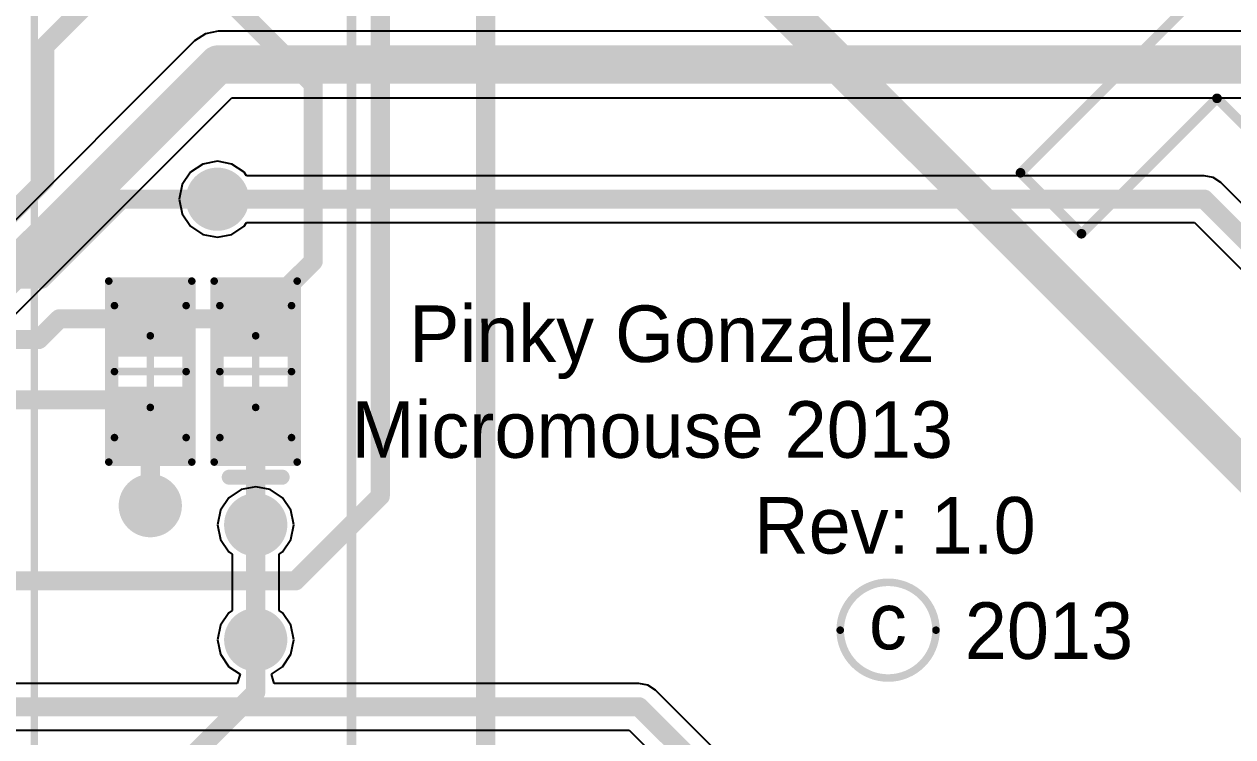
# Model space of a CAD drawing. Extents: x 6.31 to 9.67, y 3.49 to 7.65.
# Drawn here: x 8.329 to 8.96, y 6.606 to 6.978 of the extents above; entities that cross this region are included whole.
import ezdxf

# ---------------------------------------------------------------- set-up
doc = ezdxf.new("R2010")
doc.units = 0
for name, color, linetype in [('BOTTOMLAYER', 5, 'CONTINUOUS'), ('BOTTOMSOLDER', 6, 'CONTINUOUS'), ('MECHANICAL10', 56, 'CONTINUOUS'), ('MECHANICAL13', 56, 'CONTINUOUS'), ('MECHANICAL15', 56, 'CONTINUOUS'), ('MECHANICAL2', 216, 'CONTINUOUS'), ('MULTILAYER', 9, 'CONTINUOUS'), ('TOPLAYER', 1, 'CONTINUOUS'), ('TOPOVERLAY', 2, 'CONTINUOUS'), ('TOPPASTE', 8, 'CONTINUOUS'), ('TOPSOLDER', 216, 'CONTINUOUS')]:
    doc.layers.add(name, color=color, linetype=linetype)

msp = doc.modelspace()

# ---------------------------------------------------------------- linework, layer by layer
at = {"layer": 'BOTTOMLAYER'}
for p, q in [((8.417828, 6.9696946), (8.2775494, 6.829416)), ((8.4234512, 6.9734519), (8.417828, 6.9696946)), ((8.4300843, 6.9747713), (8.4234512, 6.9734519)), ((8.9660928, 6.9747713), (8.4300843, 6.9747713)), ((8.2969853, 6.7998267), (8.4372639, 6.9401053)), ((8.4372639, 6.9401053), (8.9660929, 6.9401053)), ((8.429729, 6.906965), (8.4221205, 6.9054516)), ((8.4373375, 6.9054516), (8.429729, 6.906965)), ((8.4156703, 6.9011417), (8.4113604, 6.8946915)), ((8.4221205, 6.9054516), (8.4156703, 6.9011417)), ((8.4437877, 6.9011417), (8.4373375, 6.9054516)), ((8.4450062, 6.8993181), (8.4437877, 6.9011417)), ((8.4113604, 6.8946915), (8.409847, 6.887083)), ((8.944729, 6.8993181), (8.4450062, 6.8993181)), ((8.9494112, 6.8983868), (8.944729, 6.8993181)), ((8.9533805, 6.8957345), (8.9494112, 6.8983868)), ((9.2147969, 6.6343181), (8.9533805, 6.8957345)), ((8.409847, 6.887083), (8.4113604, 6.8794745)), ((8.4113604, 6.8794745), (8.4156703, 6.8730243)), ((8.4437877, 6.8730243), (8.4450062, 6.8748479)), ((8.4450062, 6.8748479), (8.9396611, 6.8748479)), ((8.9396611, 6.8748479), (9.2010775, 6.6134315)), ((8.4156703, 6.8730243), (8.4221205, 6.8687144)), ((8.4221205, 6.8687144), (8.429729, 6.867201)), ((8.429729, 6.867201), (8.4373375, 6.8687144)), ((8.4373375, 6.8687144), (8.4437877, 6.8730243)), ((8.449729, 6.736965), (8.4421205, 6.7354516)), ((8.4573375, 6.7354516), (8.449729, 6.736965)), ((8.4356703, 6.7311417), (8.4313604, 6.7246915)), ((8.4421205, 6.7354516), (8.4356703, 6.7311417)), ((8.4637877, 6.7311417), (8.4573375, 6.7354516)), ((8.4680976, 6.7246915), (8.4637877, 6.7311417)), ((8.4313604, 6.7246915), (8.429847, 6.717083)), ((8.469611, 6.717083), (8.4680976, 6.7246915)), ((8.429847, 6.717083), (8.4313604, 6.7094745)), ((8.4680976, 6.7094745), (8.469611, 6.717083)), ((8.4313604, 6.7094745), (8.4356703, 6.7030243)), ((8.4637877, 6.7030243), (8.4680976, 6.7094745)), ((8.4356703, 6.7030243), (8.4374939, 6.7018058)), ((8.4374939, 6.7018058), (8.4374939, 6.6723602)), ((8.4619641, 6.7018058), (8.4637877, 6.7030243)), ((8.4619641, 6.6723602), (8.4619641, 6.7018058)), ((8.4356703, 6.6711417), (8.4313604, 6.6646915)), ((8.4374939, 6.6723602), (8.4356703, 6.6711417)), ((8.4637877, 6.6711417), (8.4619641, 6.6723602)), ((8.4680976, 6.6646915), (8.4637877, 6.6711417)), ((8.4313604, 6.6646915), (8.429847, 6.657083)), ((8.469611, 6.657083), (8.4680976, 6.6646915)), ((8.429847, 6.657083), (8.4313604, 6.6494745)), ((8.4680976, 6.6494745), (8.469611, 6.657083)), ((8.4313604, 6.6494745), (8.4356703, 6.6430243)), ((8.4637877, 6.6430243), (8.4680976, 6.6494745)), ((8.4356703, 6.6430243), (8.4415392, 6.6391028)), ((8.4579188, 6.6391028), (8.4637877, 6.6430243)), ((8.4415392, 6.6391028), (8.4400877, 6.6343181)), ((8.4593703, 6.6343181), (8.4579188, 6.6391028)), ((8.4400877, 6.6343181), (8.3247969, 6.6343181)), ((8.649729, 6.6343181), (8.4593703, 6.6343181)), ((8.6544112, 6.6333868), (8.649729, 6.6343181)), ((8.6583805, 6.6307345), (8.6544112, 6.6333868)), ((8.7875779, 6.5015371), (8.6583805, 6.6307345)), ((8.319729, 6.6098479), (8.6446611, 6.6098479)), ((8.6446611, 6.6098479), (8.7702749, 6.4842341))]:
    msp.add_line(p, q, dxfattribs=at)
for points, const_width in [([(8.284729, 6.812083), (8.4300843, 6.9574383)], 0.02), ([(8.4300843, 6.9574383), (9.0043736, 6.9574383)], 0.02), ([(8.429729, 6.887083), (8.944729, 6.887083)], 0.01), ([(8.944729, 6.887083), (9.209729, 6.622083)], 0.01), ([(8.449729, 6.657083), (8.449729, 6.717083)], 0.01), ([(8.319729, 6.622083), (8.649729, 6.622083)], 0.01), ([(8.649729, 6.622083), (8.789729, 6.482083)], 0.01)]:
    msp.add_lwpolyline(points, dxfattribs=dict(at, const_width=const_width))
for points, const_width in [([(8.4250843, 6.9574383, 1), (8.4350843, 6.9574383, 1)], 0.01), ([(8.4250843, 6.9574383, 1), (8.4350843, 6.9574383, 1)], 0.01), ([(8.423479, 6.887083, 1), (8.435979, 6.887083, 1)], 0.0125), ([(8.427229, 6.887083, 1), (8.432229, 6.887083, 1)], 0.005), ([(8.942229, 6.887083, 1), (8.947229, 6.887083, 1)], 0.005), ([(8.942229, 6.887083, 1), (8.947229, 6.887083, 1)], 0.005), ([(8.388479, 6.727083, 1), (8.400979, 6.727083, 1)], 0.0125), ([(8.443479, 6.717083, 1), (8.455979, 6.717083, 1)], 0.0125), ([(8.447229, 6.717083, 1), (8.452229, 6.717083, 1)], 0.005), ([(8.443479, 6.657083, 1), (8.455979, 6.657083, 1)], 0.0125), ([(8.447229, 6.657083, 1), (8.452229, 6.657083, 1)], 0.005), ([(8.647229, 6.622083, 1), (8.652229, 6.622083, 1)], 0.005), ([(8.647229, 6.622083, 1), (8.652229, 6.622083, 1)], 0.005)]:
    msp.add_lwpolyline(points, format="xyb", close=True, dxfattribs=dict(at, const_width=const_width))
at = {"layer": 'BOTTOMSOLDER', "const_width": 0.0165}
for points in [[(8.421479, 6.887083, 1), (8.437979, 6.887083, 1)], [(8.386479, 6.727083, 1), (8.402979, 6.727083, 1)], [(8.441479, 6.717083, 1), (8.457979, 6.717083, 1)], [(8.441479, 6.657083, 1), (8.457979, 6.657083, 1)]]:
    msp.add_lwpolyline(points, format="xyb", close=True, dxfattribs=at)
at = {"layer": 'MECHANICAL10', "const_width": 0.005}
msp.add_lwpolyline([(8.4997285, 3.4970829), (8.4997285, 7.6470829)], dxfattribs=at)
at = {"layer": 'MECHANICAL13', "const_width": 0.003937}
for points in [[(8.3760281, 6.7626342), (8.3760281, 6.8315319)], [(8.3760281, 6.8315319), (8.4134297, 6.8315319)], [(8.4134297, 6.7626342), (8.4134297, 6.8315319)], [(8.4310281, 6.7626342), (8.4310281, 6.8315319)], [(8.4310281, 6.8315319), (8.4684297, 6.8315319)], [(8.4684297, 6.7626342), (8.4684297, 6.8315319)], [(8.3760281, 6.7626342), (8.4134297, 6.7626342)], [(8.4310281, 6.7626342), (8.4684297, 6.7626342)]]:
    msp.add_lwpolyline(points, dxfattribs=at)
at = {"layer": 'MECHANICAL13', "const_width": 0.0019685}
for points in [[(8.3750439, 6.8315319, 1), (8.3770123, 6.8315319, 1)], [(8.3750439, 6.8315319, 1), (8.3770123, 6.8315319, 1)], [(8.4124455, 6.8315319, 1), (8.4144139, 6.8315319, 1)], [(8.4124455, 6.8315319, 1), (8.4144139, 6.8315319, 1)], [(8.4300439, 6.8315319, 1), (8.4320123, 6.8315319, 1)], [(8.4300439, 6.8315319, 1), (8.4320123, 6.8315319, 1)], [(8.4674455, 6.8315319, 1), (8.4694139, 6.8315319, 1)], [(8.4674455, 6.8315319, 1), (8.4694139, 6.8315319, 1)], [(8.3750439, 6.7626342, 1), (8.3770123, 6.7626342, 1)], [(8.3750439, 6.7626342, 1), (8.3770123, 6.7626342, 1)], [(8.4124455, 6.7626342, 1), (8.4144139, 6.7626342, 1)], [(8.4124455, 6.7626342, 1), (8.4144139, 6.7626342, 1)], [(8.4300439, 6.7626342, 1), (8.4320123, 6.7626342, 1)], [(8.4300439, 6.7626342, 1), (8.4320123, 6.7626342, 1)], [(8.4674455, 6.7626342, 1), (8.4694139, 6.7626342, 1)], [(8.4674455, 6.7626342, 1), (8.4694139, 6.7626342, 1)]]:
    msp.add_lwpolyline(points, format="xyb", close=True, dxfattribs=at)
at = {"layer": 'MECHANICAL15', "const_width": 0.003937}
for points in [[(8.3342172, 6.3275949), (8.3342172, 7.0165712)], [(8.3730754, 6.749839), (8.3730754, 6.8443271)], [(8.3730754, 6.8443271), (8.4163825, 6.8443271)], [(8.4163825, 6.749839), (8.4163825, 6.8443271)], [(8.4280754, 6.749839), (8.4280754, 6.8443271)], [(8.4280754, 6.8443271), (8.4713825, 6.8443271)], [(8.4713825, 6.749839), (8.4713825, 6.8443271)], [(8.3947289, 6.7783823), (8.3947289, 6.8157838)], [(8.4497289, 6.7783823), (8.4497289, 6.8157838)], [(8.3760281, 6.7970831), (8.4134297, 6.7970831)], [(8.4310281, 6.7970831), (8.4684297, 6.7970831)], [(8.3730754, 6.749839), (8.4163825, 6.749839)], [(8.4280754, 6.749839), (8.4713825, 6.749839)]]:
    msp.add_lwpolyline(points, dxfattribs=at)
at = {"layer": 'MECHANICAL15', "const_width": 0.0019685}
for points in [[(8.3720912, 6.8443271, 1), (8.3740596, 6.8443271, 1)], [(8.3720912, 6.8443271, 1), (8.3740596, 6.8443271, 1)], [(8.4153983, 6.8443271, 1), (8.4173667, 6.8443271, 1)], [(8.4153983, 6.8443271, 1), (8.4173667, 6.8443271, 1)], [(8.4270912, 6.8443271, 1), (8.4290596, 6.8443271, 1)], [(8.4270912, 6.8443271, 1), (8.4290596, 6.8443271, 1)], [(8.4703983, 6.8443271, 1), (8.4723667, 6.8443271, 1)], [(8.4703983, 6.8443271, 1), (8.4723667, 6.8443271, 1)], [(8.3937447, 6.8157838, 1), (8.3957131, 6.8157838, 1)], [(8.4487447, 6.8157838, 1), (8.4507131, 6.8157838, 1)], [(8.3750439, 6.7970831, 1), (8.3770123, 6.7970831, 1)], [(8.4124455, 6.7970831, 1), (8.4144139, 6.7970831, 1)], [(8.4300439, 6.7970831, 1), (8.4320123, 6.7970831, 1)], [(8.4674455, 6.7970831, 1), (8.4694139, 6.7970831, 1)], [(8.3937447, 6.7783823, 1), (8.3957131, 6.7783823, 1)], [(8.4487447, 6.7783823, 1), (8.4507131, 6.7783823, 1)], [(8.3720912, 6.749839, 1), (8.3740596, 6.749839, 1)], [(8.3720912, 6.749839, 1), (8.3740596, 6.749839, 1)], [(8.4153983, 6.749839, 1), (8.4173667, 6.749839, 1)], [(8.4153983, 6.749839, 1), (8.4173667, 6.749839, 1)], [(8.4270912, 6.749839, 1), (8.4290596, 6.749839, 1)], [(8.4270912, 6.749839, 1), (8.4290596, 6.749839, 1)], [(8.4703983, 6.749839, 1), (8.4723667, 6.749839, 1)], [(8.4703983, 6.749839, 1), (8.4723667, 6.749839, 1)]]:
    msp.add_lwpolyline(points, format="xyb", close=True, dxfattribs=at)
at = {"layer": 'MECHANICAL2', "const_width": 0.005}
msp.add_lwpolyline([(8.9440042, 7.6039795, -0.2031041842308624), (9.6642703, 6.4901863)], format="xyb", dxfattribs=at)
at = {"layer": 'MULTILAYER', "const_width": 0.0125}
for points in [[(8.423479, 6.887083, 1), (8.435979, 6.887083, 1)], [(8.388479, 6.727083, 1), (8.400979, 6.727083, 1)], [(8.443479, 6.717083, 1), (8.455979, 6.717083, 1)], [(8.443479, 6.657083, 1), (8.455979, 6.657083, 1)]]:
    msp.add_lwpolyline(points, format="xyb", close=True, dxfattribs=at)
at = {"layer": 'TOPLAYER'}
for points, const_width in [([(8.589729, 7.122083), (9.189729, 6.522083)], 0.02), ([(8.569729, 6.437083), (8.569729, 7.077083)], 0.01), ([(8.514729, 6.732083), (8.514729, 7.037083)], 0.01), ([(8.339729, 6.967083), (8.404729, 7.032083)], 0.01), ([(8.424729, 7.002083), (8.479729, 6.947083)], 0.01), ([(8.339729, 6.897083), (8.339729, 6.967083)], 0.01), ([(8.479729, 6.8546422), (8.479729, 6.947083)], 0.01), ([(8.3194535, 6.8768075), (8.339729, 6.897083)], 0.01), ([(8.3379575, 6.8453115), (8.379729, 6.887083)], 0.01), ([(8.379729, 6.887083), (8.429729, 6.887083)], 0.01), ([(8.4497289, 6.8246421), (8.479729, 6.8546422)], 0.01), ([(8.2899259, 6.8453115), (8.3379575, 6.8453115)], 0.01), ([(8.3364614, 6.8138154), (8.3472881, 6.8246421)], 0.01), ([(8.3472881, 6.8246421), (8.3947289, 6.8246421)], 0.01), ([(8.3947289, 6.8246421), (8.4497289, 6.8246421)], 0.01), ([(8.2899259, 6.8138154), (8.3364614, 6.8138154)], 0.01), ([(8.2899259, 6.7823194), (8.3819335, 6.7823194)], 0.01), ([(8.3819335, 6.7823194), (8.3947289, 6.769524)], 0.01), ([(8.3947289, 6.7270831), (8.3947289, 6.769524)], 0.01), ([(8.4497289, 6.769524), (8.449729, 6.7695239)], 0.01), ([(8.449729, 6.717083), (8.449729, 6.7695239)], 0.01), ([(8.4704771, 6.6878311), (8.514729, 6.732083)], 0.01), ([(8.3947289, 6.7270831), (8.394729, 6.727083)], 0.01), ([(8.2899259, 6.6878311), (8.4704771, 6.6878311)], 0.01), ([(8.449729, 6.6296422), (8.449729, 6.657083)], 0.01), ([(8.3797289, 6.5596421), (8.449729, 6.6296422)], 0.01)]:
    msp.add_lwpolyline(points, dxfattribs=dict(at, const_width=const_width))
for points, const_width in [([(8.337229, 6.967083, 1), (8.342229, 6.967083, 1)], 0.005), ([(8.337229, 6.967083, 1), (8.342229, 6.967083, 1)], 0.005), ([(8.477229, 6.947083, 1), (8.482229, 6.947083, 1)], 0.005), ([(8.477229, 6.947083, 1), (8.482229, 6.947083, 1)], 0.005), ([(8.337229, 6.897083, 1), (8.342229, 6.897083, 1)], 0.005), ([(8.337229, 6.897083, 1), (8.342229, 6.897083, 1)], 0.005), ([(8.423479, 6.887083, 1), (8.435979, 6.887083, 1)], 0.0125), ([(8.377229, 6.887083, 1), (8.382229, 6.887083, 1)], 0.005), ([(8.377229, 6.887083, 1), (8.382229, 6.887083, 1)], 0.005), ([(8.427229, 6.887083, 1), (8.432229, 6.887083, 1)], 0.005), ([(8.477229, 6.8546422, 1), (8.482229, 6.8546422, 1)], 0.005), ([(8.477229, 6.8546422, 1), (8.482229, 6.8546422, 1)], 0.005), ([(8.3354575, 6.8453115, 1), (8.3404575, 6.8453115, 1)], 0.005), ([(8.3354575, 6.8453115, 1), (8.3404575, 6.8453115, 1)], 0.005), ([(8.3447881, 6.8246421, 1), (8.3497881, 6.8246421, 1)], 0.005), ([(8.3447881, 6.8246421, 1), (8.3497881, 6.8246421, 1)], 0.005), ([(8.3922289, 6.8246421, 1), (8.3972289, 6.8246421, 1)], 0.005), ([(8.3922289, 6.8246421, 1), (8.3972289, 6.8246421, 1)], 0.005), ([(8.4472289, 6.8246421, 1), (8.4522289, 6.8246421, 1)], 0.005), ([(8.4472289, 6.8246421, 1), (8.4522289, 6.8246421, 1)], 0.005), ([(8.3339614, 6.8138154, 1), (8.3389614, 6.8138154, 1)], 0.005), ([(8.3339614, 6.8138154, 1), (8.3389614, 6.8138154, 1)], 0.005), ([(8.3794335, 6.7823194, 1), (8.3844335, 6.7823194, 1)], 0.005), ([(8.3794335, 6.7823194, 1), (8.3844335, 6.7823194, 1)], 0.005), ([(8.3922289, 6.769524, 1), (8.3972289, 6.769524, 1)], 0.005), ([(8.3922289, 6.769524, 1), (8.3972289, 6.769524, 1)], 0.005), ([(8.4472289, 6.769524, 1), (8.4522289, 6.769524, 1)], 0.005), ([(8.447229, 6.7695239, 1), (8.452229, 6.7695239, 1)], 0.005), ([(8.447229, 6.7695239, 1), (8.452229, 6.7695239, 1)], 0.005), ([(8.388479, 6.727083, 1), (8.400979, 6.727083, 1)], 0.0125), ([(8.512229, 6.732083, 1), (8.517229, 6.732083, 1)], 0.005), ([(8.512229, 6.732083, 1), (8.517229, 6.732083, 1)], 0.005), ([(8.3922289, 6.7270831, 1), (8.3972289, 6.7270831, 1)], 0.005), ([(8.3922289, 6.7270831, 1), (8.3972289, 6.7270831, 1)], 0.005), ([(8.392229, 6.727083, 1), (8.397229, 6.727083, 1)], 0.005), ([(8.443479, 6.717083, 1), (8.455979, 6.717083, 1)], 0.0125), ([(8.447229, 6.717083, 1), (8.452229, 6.717083, 1)], 0.005), ([(8.4679771, 6.6878311, 1), (8.4729771, 6.6878311, 1)], 0.005), ([(8.4679771, 6.6878311, 1), (8.4729771, 6.6878311, 1)], 0.005), ([(8.443479, 6.657083, 1), (8.455979, 6.657083, 1)], 0.0125), ([(8.447229, 6.657083, 1), (8.452229, 6.657083, 1)], 0.005), ([(8.447229, 6.6296422, 1), (8.452229, 6.6296422, 1)], 0.005), ([(8.447229, 6.6296422, 1), (8.452229, 6.6296422, 1)], 0.005)]:
    msp.add_lwpolyline(points, format="xyb", close=True, dxfattribs=dict(at, const_width=const_width))
for points in [[(8.4124454, 6.8403901), (8.3770124, 6.8403901), (8.4124454, 6.8088941), (8.3770124, 6.8088941)], [(8.4674454, 6.8403901), (8.4320124, 6.8403901), (8.4674454, 6.8088941), (8.4320124, 6.8088941)], [(8.4124454, 6.785272), (8.3770124, 6.785272), (8.4124454, 6.753776), (8.3770124, 6.753776)], [(8.4674454, 6.785272), (8.4320124, 6.785272), (8.4674454, 6.753776), (8.4320124, 6.753776)]]:
    msp.add_solid(points, dxfattribs=at)
at = {"layer": 'TOPOVERLAY'}
for points, const_width in [([(8.8488102, 6.9008698), (9.0998331, 7.1518927)], 0.005), ([(8.88063, 6.86905), (8.9513406, 6.9397607)], 0.005), ([(8.9513406, 6.9397607), (9.0574067, 6.8336947)], 0.005), ([(8.8488102, 6.9008698), (8.88063, 6.86905)], 0.005), ([(8.4359495, 6.7419649), (8.4635085, 6.7419649)], 0.007874)]:
    msp.add_lwpolyline(points, dxfattribs=dict(at, const_width=const_width))
for points, const_width in [([(8.9500906, 6.9397607, 1), (8.9525906, 6.9397607, 1)], 0.0025), ([(8.9500906, 6.9397607, 1), (8.9525906, 6.9397607, 1)], 0.0025), ([(8.8475602, 6.9008698, 1), (8.8500602, 6.9008698, 1)], 0.0025), ([(8.8475602, 6.9008698, 1), (8.8500602, 6.9008698, 1)], 0.0025), ([(8.87938, 6.86905, 1), (8.88188, 6.86905, 1)], 0.0025), ([(8.87938, 6.86905, 1), (8.88188, 6.86905, 1)], 0.0025), ([(8.433981, 6.7419649, 1), (8.437918, 6.7419649, 1)], 0.003937), ([(8.46154, 6.7419649, 1), (8.465477, 6.7419649, 1)], 0.003937), ([(8.804729, 6.662083, 1), (8.754729, 6.662083, 1)], 0.003937), ([(8.7537448, 6.662083, 1), (8.7557132, 6.662083, 1)], 0.0019685), ([(8.8037448, 6.662083, 1), (8.8057132, 6.662083, 1)], 0.0019685)]:
    msp.add_lwpolyline(points, format="xyb", close=True, dxfattribs=dict(at, const_width=const_width))
at = {"layer": 'TOPPASTE'}
for points in [[(8.4124454, 6.8403901), (8.3770124, 6.8403901), (8.4124454, 6.8088941), (8.3770124, 6.8088941)], [(8.4674454, 6.8403901), (8.4320124, 6.8403901), (8.4674454, 6.8088941), (8.4320124, 6.8088941)], [(8.4124454, 6.785272), (8.3770124, 6.785272), (8.4124454, 6.753776), (8.3770124, 6.753776)], [(8.4674454, 6.785272), (8.4320124, 6.785272), (8.4674454, 6.753776), (8.4320124, 6.753776)]]:
    msp.add_solid(points, dxfattribs=at)
at = {"layer": 'TOPSOLDER', "const_width": 0.0165}
for points in [[(8.421479, 6.887083, 1), (8.437979, 6.887083, 1)], [(8.386479, 6.727083, 1), (8.402979, 6.727083, 1)], [(8.441479, 6.717083, 1), (8.457979, 6.717083, 1)], [(8.441479, 6.657083, 1), (8.457979, 6.657083, 1)]]:
    msp.add_lwpolyline(points, format="xyb", close=True, dxfattribs=at)
at = {"layer": 'TOPSOLDER'}
for points in [[(8.4164454, 6.8443901), (8.3730124, 6.8443901), (8.4164454, 6.8048941), (8.3730124, 6.8048941)], [(8.4714454, 6.8443901), (8.4280124, 6.8443901), (8.4714454, 6.8048941), (8.4280124, 6.8048941)], [(8.4164454, 6.789272), (8.3730124, 6.789272), (8.4164454, 6.749776), (8.3730124, 6.749776)], [(8.4714454, 6.789272), (8.4280124, 6.789272), (8.4714454, 6.749776), (8.4280124, 6.749776)]]:
    msp.add_solid(points, dxfattribs=at)

# ---------------------------------------------------------------- texts
at = {"layer": 'TOPOVERLAY'}
for s, p in [('Pinky Gonzalez', (8.529729, 6.802083)), ('Micromouse 2013', (8.499729, 6.752083)), ('Rev: 1.0', (8.709729, 6.702083)), ('c', (8.769729, 6.652083)), ('2013', (8.819729, 6.647083))]:
    msp.add_text(s, height=0.0295276, rotation=359.9999999998294, dxfattribs=at).set_placement(p)

doc.saveas('drawing.dxf')
